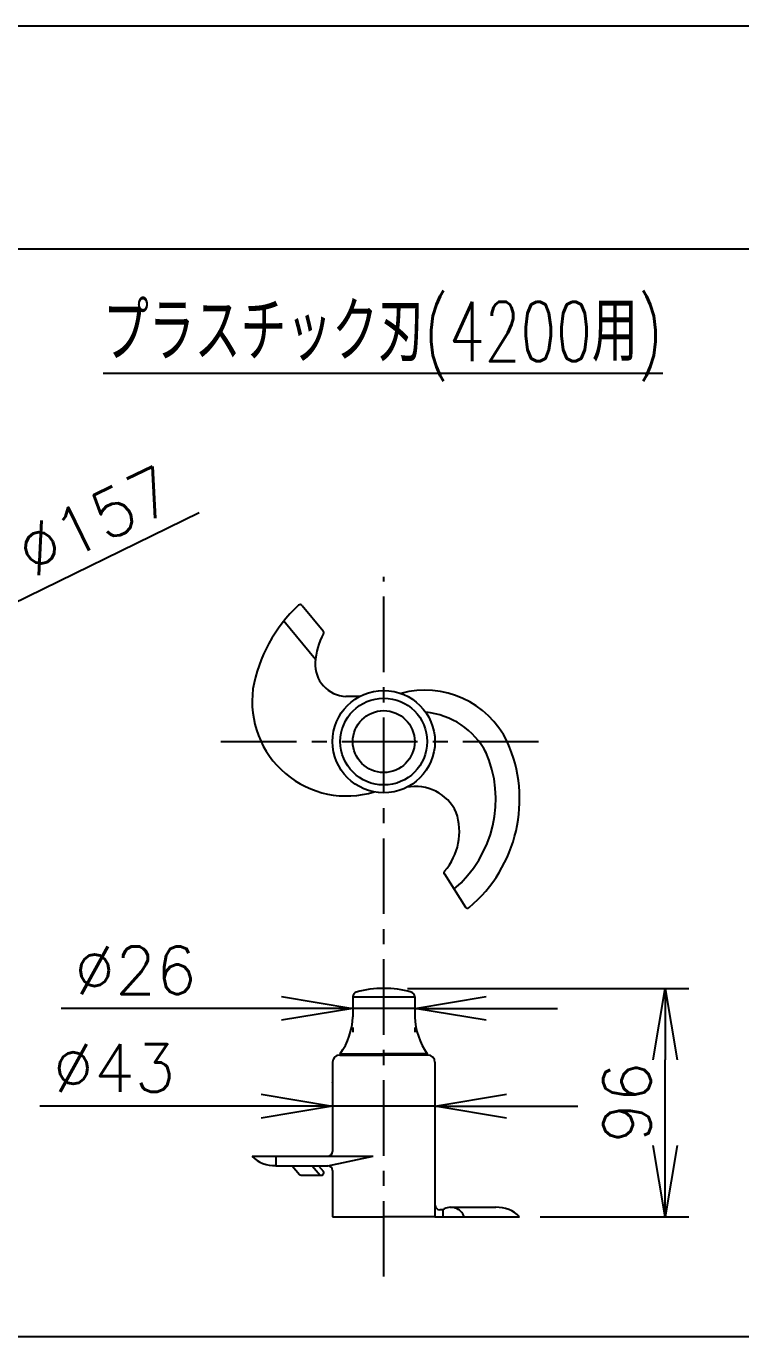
# Model space of a CAD drawing. Extents: x 115 to 2025, y 0 to 1377.
# Drawn here: x 810.3 to 960.3, y 1101.4 to 1376.8 of the extents above; entities that cross this region are included whole.
import ezdxf
from ezdxf.enums import TextEntityAlignment as Align

# ---------------------------------------------------------------- set-up
doc = ezdxf.new("R2010")
doc.units = 0
doc.header["$LTSCALE"] = 0.5
doc.header["$PDMODE"] = 3
doc.linetypes.add('CENTER', pattern=[50.8, 31.75, -6.35, 6.35, -6.35])
doc.layers.get('0').update_dxf_attribs({"linetype": 'CONTINUOUS'})
doc.layers.get('DEFPOINTS').update_dxf_attribs({"linetype": 'CONTINUOUS'})
for name, color, linetype in [('DANMEN', 7, 'CONTINUOUS'), ('SIYOU', 7, 'CONTINUOUS'), ('SUNPOU', 7, 'CONTINUOUS'), ('WAKU', 7, 'CONTINUOUS')]:
    doc.layers.add(name, color=color, linetype=linetype)
doc.styles.get("Standard").update_dxf_attribs({"font": 'ROMANS', "bigfont": 'EXTFONT.shx'})
doc.dimstyles.new('STYLE_1', dxfattribs={"dimscale": 5, "dimtxt": 2, "dimasz": 3, "dimexe": 1, "dimexo": 1, "dimgap": 0.6, "dimtad": 3, "dimdec": 0, "dimlfac": 2, "dimzin": 0, "dimdsep": 46, "dimtxsty": 'STANDARD', "dimblk1": 'OPEN', "dimblk2": 'OPEN', "dimsah": 1, "dimcen": 1.5, "dimadec": 0, "dimazin": 0, "dimtfac": 1, "dimtdec": 0, "dimtmove": 0, "dimatfit": 0, "dimldrblk": 'DOTSMALL', "dimfxl": 1, "dimtvp": 1, "dimtolj": 1, "dimtzin": 0, "dimarcsym": 0})

# ---------------------------------------------------------------- blocks, each defined once
blk = doc.blocks.new('_OPEN')
at = {"color": 0, "linetype": 'ByBlock'}
for p, q in [((-1, 0.167), (0, 0)), ((0, 0), (-1, -0.167)), ((0, 0), (-1, 0))]:
    blk.add_line(p, q, dxfattribs=at)
blk = doc.blocks.new('*D8')
at = {"layer": 'DEFPOINTS', "color": 0}
for p in [(878.87, 1171.34), (878.87, 1170.39), (891.87, 1171.34)]:
    blk.add_point(p, dxfattribs=at)
at = {"layer": 'SUNPOU', "color": 0, "lineweight": -2}
for p, q in [((863.87, 1170.39), (817.64, 1170.39)), ((891.87, 1170.39), (878.87, 1170.39)), ((906.87, 1170.39), (921.87, 1170.39)), ((878.87, 1166.34), (878.87, 1165.39)), ((891.87, 1166.34), (891.87, 1165.39))]:
    blk.add_line(p, q, dxfattribs=at)
at = {"layer": 'SUNPOU', "color": 0, "lineweight": -2, "xscale": 15, "yscale": 15, "zscale": 15}
blk.add_blockref('_OPEN', (878.87, 1170.39), dxfattribs=at)
at = {"layer": 'SUNPOU', "color": 0, "lineweight": -2, "xscale": 15, "yscale": 15, "zscale": 15, "rotation": 180}
blk.add_blockref('_OPEN', (891.87, 1170.39), dxfattribs=at)
at = {"layer": 'SUNPOU', "color": 0, "insert": (833.25, 1178.39), "char_height": 10, "attachment_point": 5}
blk.add_mtext('\\A1;%%C26', dxfattribs=at)
blk = doc.blocks.new('_DotSmall')
at = {"color": 0, "linetype": 'ByBlock', "const_width": 0.5}
blk.add_lwpolyline([(-0.0625, 0, 1), (0.0625, 0, 1)], format="xyb", close=True, dxfattribs=at)
blk = doc.blocks.new('*D9')
at = {"layer": 'DEFPOINTS', "color": 0}
for p in [(896.12, 1151.08), (874.62, 1149.84), (874.62, 1149.71)]:
    blk.add_point(p, dxfattribs=at)
at = {"layer": 'SUNPOU', "color": 0, "lineweight": -2}
for p, q in [((874.62, 1154.71), (874.62, 1154.84)), ((859.62, 1149.84), (813.15, 1149.84)), ((896.12, 1149.84), (874.62, 1149.84)), ((911.12, 1149.84), (926.12, 1149.84)), ((896.12, 1146.08), (896.12, 1144.84))]:
    blk.add_line(p, q, dxfattribs=at)
at = {"layer": 'SUNPOU', "color": 0, "lineweight": -2, "xscale": 15, "yscale": 15, "zscale": 15}
blk.add_blockref('_OPEN', (874.62, 1149.84), dxfattribs=at)
at = {"layer": 'SUNPOU', "color": 0, "lineweight": -2, "xscale": 15, "yscale": 15, "zscale": 15, "rotation": 180}
blk.add_blockref('_OPEN', (896.12, 1149.84), dxfattribs=at)
at = {"layer": 'SUNPOU', "color": 0, "insert": (828.77, 1157.84), "char_height": 10, "attachment_point": 5}
blk.add_mtext('\\A1;%%C43', dxfattribs=at)
blk = doc.blocks.new('*D10')
at = {"layer": 'DEFPOINTS', "color": 0}
for p in [(885.37, 1174.58), (944.45, 1174.58), (913.24, 1126.58)]:
    blk.add_point(p, dxfattribs=at)
at = {"layer": 'SUNPOU', "color": 0, "lineweight": -2}
for p, q in [((890.37, 1174.58), (949.45, 1174.58)), ((944.45, 1141.58), (944.45, 1159.58)), ((918.24, 1126.58), (949.45, 1126.58))]:
    blk.add_line(p, q, dxfattribs=at)
at = {"layer": 'SUNPOU', "color": 0, "lineweight": -2, "xscale": 15, "yscale": 15, "zscale": 15}
for p, rotation in [((944.45, 1174.58), 90), ((944.45, 1126.58), 270)]:
    blk.add_blockref('_OPEN', p, dxfattribs=dict(at, rotation=rotation))
at = {"layer": 'SUNPOU', "color": 0, "insert": (936.45, 1150.58), "char_height": 10, "attachment_point": 5, "rotation": 90}
blk.add_mtext('\\A1;96', dxfattribs=at)
blk = doc.blocks.new('*D33')
at = {"layer": 'DEFPOINTS', "color": 0}
for p in [(778.76, 1241.39), (708.24, 1206.9)]:
    blk.add_point(p, dxfattribs=at)
at = {"layer": 'SUNPOU', "color": 0, "lineweight": -2}
for p, q in [((792.23, 1247.98), (846.6, 1274.56)), ((708.24, 1206.9), (778.76, 1241.39)), ((694.76, 1200.31), (681.29, 1193.72))]:
    blk.add_line(p, q, dxfattribs=at)
at = {"layer": 'SUNPOU', "color": 0, "lineweight": -2, "xscale": 15, "yscale": 15, "zscale": 15}
for p, rotation in [((778.76, 1241.39), 206.0609276596095), ((708.24, 1206.9), 26.06092765960951)]:
    blk.add_blockref('_OPEN', p, dxfattribs=dict(at, rotation=rotation))
at = {"layer": 'SUNPOU', "color": 0, "insert": (824.78, 1272.8), "char_height": 10, "attachment_point": 5, "rotation": 26.0609}
blk.add_mtext('\\A1;∅157', dxfattribs=at)

msp = doc.modelspace()

# ---------------------------------------------------------------- linework, layer by layer
at = {"color": 2}
for p, q in [((868.21, 1255.04), (872.66, 1249.7)), ((864.41, 1251.78), (871.07, 1243.79)), ((880.34, 1235.94), (877.42, 1235.94)), ((898.09, 1198.62), (902.55, 1191.66)), ((878.87, 1172.84), (891.87, 1172.84)), ((878.87, 1172.84), (878.87, 1168.58)), ((891.87, 1172.84), (891.87, 1168.58)), ((876.12, 1160.58), (885.37, 1160.58)), ((876.25, 1160.83), (885.37, 1160.83)), ((876.25, 1160.83), (876.25, 1160.58)), ((894.5, 1160.83), (885.37, 1160.83)), ((894.62, 1160.58), (885.37, 1160.58)), ((894.5, 1160.83), (894.5, 1160.58)), ((874.62, 1159.08), (874.62, 1140.33)), ((896.12, 1159.08), (896.12, 1126.58)), ((857.71, 1139.33), (883.12, 1139.33)), ((862.71, 1139.33), (862.71, 1137.33)), ((862.71, 1137.33), (873.62, 1137.33)), ((866.13, 1137.33), (867.68, 1135.51)), ((870.34, 1137.33), (872.04, 1135.33)), ((871.65, 1137.33), (872.69, 1136.11)), ((873.62, 1137.33), (883.12, 1139.33)), ((868.06, 1135.33), (872.04, 1135.33)), ((872.04, 1135.33), (872.27, 1135.33)), ((874.62, 1136.33), (874.62, 1126.58)), ((874.62, 1126.58), (885.37, 1126.58)), ((896.12, 1126.58), (885.37, 1126.58)), ((896.12, 1126.58), (913.89, 1126.58)), ((897.76, 1128.08), (897.12, 1128.08)), ((897.76, 1128.08), (897.76, 1126.58)), ((899.32, 1128.58), (908.89, 1128.58))]:
    msp.add_line(p, q, dxfattribs=at)
for radius in [10.75, 9.12, 6.5]:
    msp.add_circle((885.37, 1226.44), radius, dxfattribs=at)
for centre, radius, start, end in [((889.01, 1231.98), 31.58, 132.9799, 169.9366), ((867.83, 1254.72), 0.5, 39.8056, 132.9799), ((886.26, 1242.06), 15.29, 152.3963, 176.3547), ((872.27, 1249.38), 0.5, 332.3963, 39.8056), ((877.65, 1242.59), 6.66, 176.1637, 268.0061), ((877.57, 1234.84), 19.83, 172.3053, 287.0246), ((893.97, 1217.92), 19.32, 26.1549, 105.0652), ((892.62, 1216.55), 16.14, 27.8972, 84.489), ((884.16, 1214.32), 29.73, 310.0933, 24.0554), ((884.16, 1214.32), 24.73, 310.0933, 24.0554), ((892.03, 1207.53), 9.48, 25.2462, 101.2601), ((888.51, 1207.57), 12.74, 319.0547, 18.3019), ((898.5, 1198.89), 0.5, 139.0547, 213.6901), ((902.96, 1191.94), 0.5, 213.6901, 313.6077), ((879.87, 1172.84), 1, 105.466, 180), ((885.37, 1152.96), 21.62, 74.534, 105.466), ((890.87, 1172.84), 1, 0, 74.534), ((864.33, 1169.19), 14.55, 324.963, 357.6136), ((906.42, 1169.19), 14.55, 182.3864, 215.037), ((876.12, 1159.08), 1.5, 90, 180), ((894.62, 1159.08), 1.5, 0, 90), ((873.62, 1140.33), 1, 270, 0), ((862.46, 1143.96), 6.63, 224.2307, 272.1665), ((873.62, 1136.33), 1, 0, 90), ((868.06, 1135.83), 0.5, 220.3053, 270), ((872.27, 1135.83), 0.5, 270, 46.4878), ((897.12, 1129.08), 1, 180, 270), ((899.42, 1125.59), 3, 19.4392, 123.6069), ((909.14, 1121.96), 6.63, 44.2307, 92.1665)]:
    msp.add_arc(centre, radius, start, end, dxfattribs=at)
at = {"layer": 'DANMEN', "color": 2, "linetype": 'CENTER'}
for p, q in [((885.37, 1114.03), (885.37, 1261.07)), ((851.2, 1226.44), (917.88, 1226.44))]:
    msp.add_line(p, q, dxfattribs=at)
at = {"layer": 'SIYOU', "color": 7}
for p, q in [((200.18, 1330), (1561.26, 1330)), ((1191.96, 1101.38), (200.18, 1101.38))]:
    msp.add_line(p, q, dxfattribs=at)
at = {"layer": 'WAKU', "color": 6}
msp.add_line((2025, 1376.75), (115, 1376.75), dxfattribs=at)

# ---------------------------------------------------------------- texts
at = {"layer": 'SIYOU', "color": 1, "width": 0.7}
msp.add_text('%%Uプラスチック刃(4200用)', height=12.5, dxfattribs=at).set_placement((885.18, 1306.36), align=Align.CENTER)

# ---------------------------------------------------------------- dimensions: what is measured, and where the dimension line sits
at = {"layer": 'SUNPOU'}
dim = msp.add_diameter_dim_2p(p1=(708.24, 1206.9), p2=(778.76, 1241.39), dimstyle='STYLE_1', dxfattribs=at)
dim.commit()
dim.dimension.update_dxf_attribs({"geometry": '*D33', "text_midpoint": (828.29, 1265.61), "dimtype": 163})
dim = msp.add_linear_dim(base=(878.87, 1170.39), p1=(891.87, 1171.34), p2=(878.87, 1171.34), text='%%C<>', dimstyle='STYLE_1', dxfattribs=at)
dim.commit()
dim.dimension.update_dxf_attribs({"geometry": '*D8', "text_midpoint": (833.25, 1178.39)})
dim = msp.add_linear_dim(base=(944.45, 1174.58), p1=(913.24, 1126.58), p2=(885.37, 1174.58), angle=90, dimstyle='STYLE_1', dxfattribs=at)
dim.commit()
dim.dimension.update_dxf_attribs({"geometry": '*D10', "text_midpoint": (936.45, 1150.58)})
dim = msp.add_linear_dim(base=(874.62, 1149.84), p1=(896.12, 1151.08), p2=(874.62, 1149.71), text='%%C<>', dimstyle='STYLE_1', dxfattribs=at)
dim.commit()
dim.dimension.update_dxf_attribs({"geometry": '*D9', "text_midpoint": (828.77, 1149.84), "dimtype": 160})

doc.saveas('drawing.dxf')
